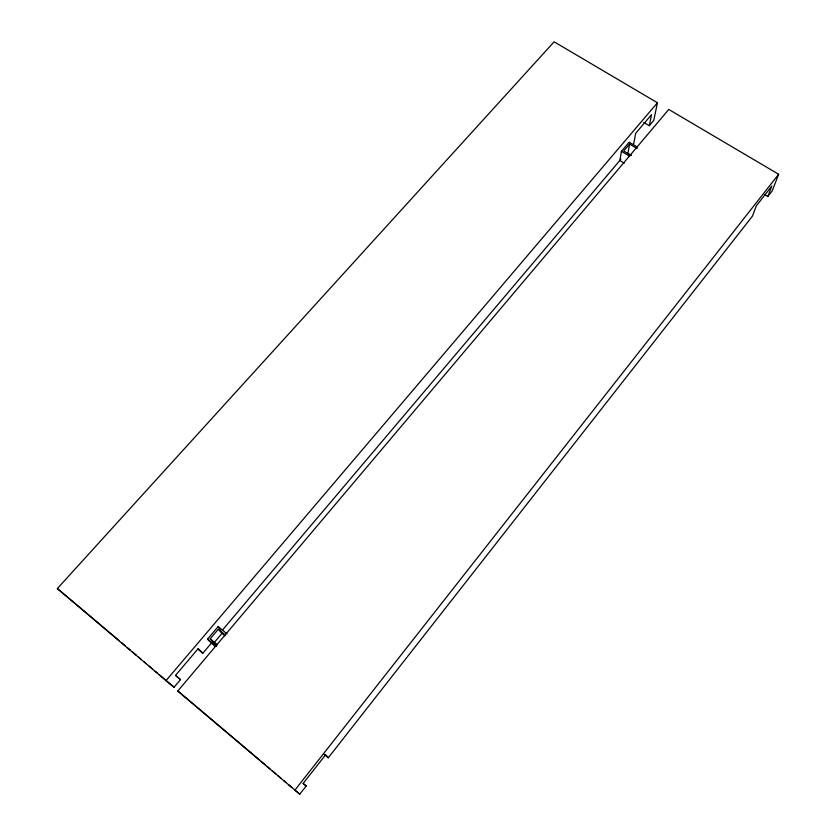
<?xml version="1.0" encoding="UTF-8"?>
<svg xmlns="http://www.w3.org/2000/svg" width="836" height="836" viewBox="0 0 836 836"><rect width="100%" height="100%" fill="white"/><g stroke="black" fill="none" stroke-linecap="round" stroke-linejoin="round"><path stroke-width="1.25" d="M637.387 147.126L629.194 142.172L621.451 151.306L619.842 160.491L624.293 163.219M637.105 148.62L629.612 144.085L627.909 153.333L631.086 155.266M633.594 144.252L635.653 133.342L651.547 114.616L649.279 125.703L643.72 122.39M175.55 675.415L180.503 679.605L174.003 687.286L57.35 588.565L554.122 41.8L657.441 102.765L653.773 120.405L649.279 125.703M764.459 194.506L767.824 196.502L771.837 186.073L756.287 205.896L752.463 216.116L328.297 757.75L324.305 754.427M328.297 757.75L325.632 754.762L303.134 783.447L306.195 785.976L299.748 794.2L177.807 691.006L668.769 109.443L778.65 174.275L772.213 190.901L767.824 196.502M294.7 790.396L778.65 174.275M197.819 649.091L202.814 653.25L212.083 642.288M222.209 630.334L620.939 159.185M213.211 642.069L210.181 638.819L218.311 629.226L221.968 633.406L213.964 642.874L216.921 645.319M215.186 646.437L207.485 639.164L218.175 626.561L227.037 633.834M629.612 144.085L623.729 151.023L631.232 155.58M165.841 680.817L657.441 102.765M621.451 151.306L629.654 156.29M177.807 691.006L259.087 759.631M57.35 588.565L119.485 640.94M218.311 629.226L225.292 634.963M221.968 633.406L224.926 635.841M303.134 783.447L306.195 785.976M210.181 638.819L217.161 644.587M207.485 639.164L216.346 646.5M180.503 679.605L175.476 675.415L198.195 648.652L202.814 653.25M121.471 642.623L125.431 645.998M127.417 647.681L130.395 650.209M132.37 651.892L136.341 655.267M138.316 656.95L141.294 659.479M144.262 662.007L146.248 663.69M149.226 666.219L152.194 668.748M155.172 671.277L157.158 672.97M159.133 674.652L174.003 687.286M261.072 761.314L265.033 764.689M267.018 766.372L269.997 768.901M271.982 770.593L275.943 773.958M277.928 775.651L280.906 778.18M283.885 780.709L285.86 782.391M288.838 784.92L291.816 787.449M294.795 789.989L299.748 794.2M218.175 626.561L220.37 629.09"/></g></svg>
